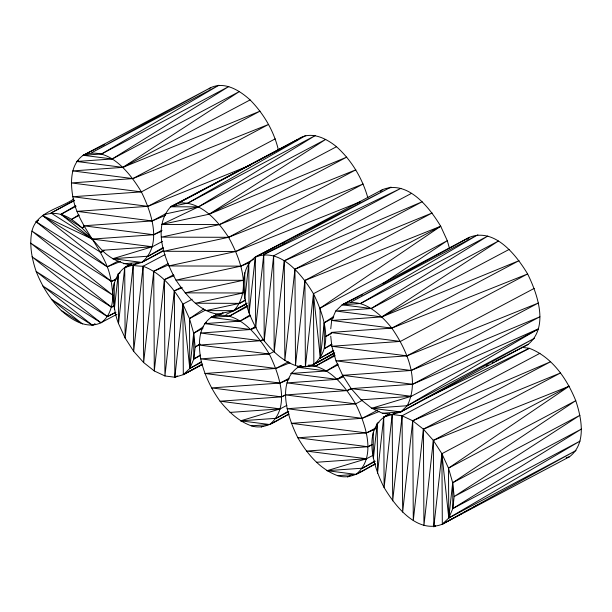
<?xml version="1.0" encoding="UTF-8"?>
<svg xmlns="http://www.w3.org/2000/svg" width="612" height="612" viewBox="0 0 612 612"><rect width="100%" height="100%" fill="white"/><g stroke="black" fill="none" stroke-linecap="round" stroke-linejoin="round"><path stroke-width="0.92" d="M367.843 197.806C362.335 178.306 351.617 160.283 336.493 146.719C326.097 138.174 310.414 130.417 297.899 139.299L170.649 206.78C152.09 227.435 164.444 259.052 175.973 280.135C186.331 295.512 200.507 313 220.335 314.423M226.035 314.438L233.922 310.651C252.488 289.996 240.133 258.386 228.582 237.303C217.467 220.419 200.82 200.996 178.536 203L170.649 206.78L198.51 206.848L325.752 139.375L209.243 214.185L161.744 224.451L198.51 206.848L315.287 135.558L188.037 203.023L170.649 206.78L181.772 201.272M449.384 247.998L447.296 240.692L440.701 226.256L313.443 293.722L313.857 364.239C334.993 346.981 323.465 314.055 313.443 293.722C302.121 274.857 280.51 247.11 255.288 257.101C242.199 266.365 242.49 284.358 244.907 298.572C248.296 313.887 255.082 328.2 264.231 340.899C272.631 351.349 282.637 360.958 295.497 365.525C309.794 370.176 321.958 359.152 334.083 353.514M330.755 328.766L331.666 320.443L335.72 311.011L342.185 304.807L469.442 237.318C494.695 227.366 516.26 255.089 527.628 273.954C537.642 294.296 549.14 327.19 528.026 344.464L400.784 411.93L392.307 414.5L394.855 413.192M378.927 422.387L377.244 423.282L377.528 473.145L383.724 417.07L389.668 414.003C360.805 426.786 373.243 466.352 384.122 487.58C395.459 506.453 417.07 534.177 442.315 524.201L448.78 517.997L452.834 508.564L454.15 496.539L452.689 482.746L448.497 468.134L441.902 453.699L433.334 440.395L423.382 429.173L412.725 420.781L402.092 415.77L382.408 413.238L371.775 408.242L361.118 399.827L351.166 388.605L342.598 375.309L336.003 360.873L331.811 346.254L330.74 336.141M131.465 263.956C118.468 268.477 112.486 282.186 112.868 295.206C112.593 305.51 109.992 316.656 100.934 322.776C86.667 329.486 71.627 319.977 61.238 310.483C50.192 299.413 41.876 285.995 36.177 271.476C31.801 258.524 29.154 244.693 31.946 231.099C36.575 211.752 59.586 208.83 73.715 198.992M131.511 264.032L124.726 267.536L118.521 323.61L125.131 338.053L133.684 351.342L143.652 362.556L154.3 370.964L164.942 375.959L174.841 377.229L183.309 374.666L202.687 364.385M163.702 250.782L141.793 262.403L133.202 264.973L125.131 338.053L124.726 267.536L130.677 264.514M165.011 254.623L143.101 266.243L133.684 351.342L133.202 264.973L136.629 263.321M177.365 375.89L174.841 377.229L182.896 304.164C173.617 288.145 160.948 272.807 143.101 266.243C127.847 265.968 112.945 261.485 102.112 250.293C87.042 234.059 68.529 205.387 42.534 215.523L107.291 266.824C114.513 285.077 111.239 305.365 118.521 323.61L118.238 273.748L119.921 272.853M201.585 362.212L189.789 368.47L182.896 304.164L183.309 374.666L189.789 368.47L193.683 333.211L189.498 318.6L182.896 304.164L192.168 299.245M201.279 361.738L189.789 368.47L193.828 359.022L195.159 347.012L193.683 333.211L203.215 326.854M333.823 350.89L320.344 358.043L320.061 308.18L440.701 226.256C429.364 207.376 407.753 179.637 382.508 189.636L255.288 257.101L249.069 313.168L248.786 263.305L244.907 298.572L244.754 272.745M273.648 255.801L264.231 340.899L263.749 254.538L391.007 187.065L255.288 257.101L255.686 327.611L263.749 254.538L400.898 188.335L273.648 255.801L274.199 352.114L284.282 260.811L411.532 193.346M333.471 350.355L320.344 358.043L324.238 322.769L333.762 316.419M377.244 423.282L373.351 458.518L373.205 432.707M462.381 513.231L442.315 524.201L576.037 450.524L448.78 517.997L448.497 468.134L569.152 386.226L441.902 453.699L442.315 524.201L569.565 456.728C586.656 443.501 581.683 418.44 575.754 400.661C566.88 378.813 552.192 357.018 529.342 348.297L402.092 415.77L392.69 500.876L392.193 414.5L394.763 413.261M452.834 508.564L581.4 429.066L454.15 496.539L579.931 415.288L452.689 482.746L452.834 508.564L580.084 441.076L448.78 517.997L452.689 482.746L575.754 400.661L448.497 468.134M300.821 365.471C275.033 380.098 287.495 417.024 297.86 437.771C307.14 453.783 319.816 469.136 337.671 475.685C351.632 480.259 363.589 469.71 375.416 464.11M251.31 425.822L269.67 424.521C290.799 407.255 279.279 374.353 269.257 354.019C257.943 335.139 236.316 307.431 211.086 317.399C198.028 326.678 198.296 344.64 200.721 358.854C204.11 374.177 210.895 388.498 220.045 401.204C228.437 411.654 238.466 421.232 251.31 425.822C265.271 430.397 277.228 419.847 289.055 414.248M337.671 475.685L356.031 474.384C377.16 457.118 365.639 424.215 355.626 403.882C345.183 386.539 330.296 367.093 308.632 365.043M123.402 263.703L141.793 262.403C162.914 244.907 151.416 212.418 141.372 191.893C130.058 173.005 108.416 145.296 83.194 155.28C70.128 164.552 70.426 182.521 72.82 196.727C77.211 223.334 97.836 242.383 107.291 266.824L120.518 261.5M538.545 328.828L411.31 396.293L371.775 408.242L407.255 405.725C420.054 380.029 406.896 349.873 391.81 328.124C380.412 313.902 361.814 296.369 342.185 304.807L371.201 308.509L498.436 241.029L381.857 316.901L331.666 320.443L391.81 328.124L527.628 273.954L400.378 341.427L331.811 346.254L406.972 355.863L538.399 303.017L411.149 370.482L342.598 375.309L412.626 384.267L538.545 328.828L407.255 405.725L400.784 411.93L382.408 413.238M296.751 140.76L297.899 139.299L178.536 203L305.786 135.527L188.037 203.023M209.136 89.031L210.436 87.784C224.658 80.998 239.705 90.461 250.101 99.917C263.688 113.687 273.885 130.945 278.353 149.825M380.572 191.495L382.508 189.636M467.492 239.193L469.442 237.318L350.653 302.236L477.903 234.771L360.552 303.506L342.185 304.807L359.198 296.177M103.068 250.759L100.712 252.366L42.534 215.523L92.16 239.07L152.319 246.766L162.425 241.403M189.789 368.47L189.498 318.6L203.689 308.961M382.99 283.586L447.296 240.692L320.061 308.18M250.293 165.186L147.982 206.336L72.82 196.727L141.372 191.893L268.622 124.42L132.819 178.597L72.675 170.916L122.867 167.374L239.445 91.502L112.203 158.982L76.714 161.476L78.397 160.581M75.697 205.663L60.925 214.322L82.237 227.817L84.632 226.256M264.262 339.316L260.712 340.731L200.568 333.035L250.759 329.508L255.548 326.387M351.51 388.819L347.073 390.594L286.929 382.89L337.12 379.371L343.508 375.21M199.963 343.906L195.159 347.012L200.216 344.327M332.117 332.431L325.706 336.569L331.605 333.441M78.864 214.843L71.573 219.371L79.155 215.347M249.811 315.073L240.095 321.116L204.599 323.61L206.29 322.715M337.793 363.926L326.456 370.971L290.968 373.465L292.651 372.578M202.955 328.3L193.683 333.211L193.828 359.022L200.3 355.029M333.502 317.858L324.238 322.769L324.391 348.595L331.666 344.097M245.397 299.926L239.659 303.353L206.06 310.605L233.922 310.651L246.56 303.95M101.561 153.979L218.912 85.244L91.662 152.709L210.436 87.784L83.194 155.28L112.203 158.982L228.812 86.514L101.561 153.979L83.194 155.28L104.453 144.493M102.112 250.293L152.319 246.766L112.776 258.708L148.265 256.198L163.037 247.546M216.985 314.27L211.086 317.399L229.462 316.106L247.516 305.526M300.852 365.532L297.447 367.254L315.823 365.961L334.703 354.906M286.929 405.312L280.189 408.885L240.661 420.819L276.157 418.325L287.64 411.601M373.297 455.175L366.55 458.748L327.022 470.682L362.518 468.188L374.827 460.981M247.217 303.17L233.922 310.651L216.533 314.407M163.526 250.43L141.793 262.403L112.776 258.708M202.526 364.071L183.309 374.666L201.708 364.607M334.749 352.726L313.857 364.239L333.93 353.269M288.895 413.934L269.67 424.521L240.661 420.819M375.255 463.797L356.031 474.384L327.022 470.682M161.499 231.275L153.635 234.74L92.16 239.07L51.033 213.022L74.45 200.208M222.913 313.007L219.563 314.836L222.936 313.046M464.057 512.313L471.584 508.205M473.26 507.287L478.27 504.548M78.435 160.665L76.714 161.476L122.867 167.374L250.101 99.917M51.033 213.022L74.626 200.507M76.095 206.275L60.925 214.322L92.16 239.07M82.237 227.817L84.762 226.478M275.224 138.855L147.982 206.336L77.013 211.347L152.143 220.947L165.37 215.432M165.63 213.802L152.143 220.947L83.607 225.782L153.635 234.74L162.058 230.273M104.078 250.576L100.712 252.366L103.367 251.31M118.246 261.018L107.291 266.824L36.024 221.705L38.533 220.32L36.024 221.705L111.43 281.436L115.836 279.6M336.493 146.719L209.243 214.185L346.744 157.116L219.509 224.581L161.323 237.135L228.582 237.303L363.13 184.005L235.872 251.471L168.683 265.952L240.891 266.136L249.704 262.51M148.265 256.198L163.435 248.151M116.487 278.758L111.43 281.436L31.946 231.099L112.868 295.206L30.6 243.094L111.529 307.193L114.107 305.977M168.055 263.657L153.734 271.254L143.652 362.556L143.101 266.243M114.054 305.855L111.529 307.193L32.046 256.856L107.437 316.603L115.936 312.288M173.663 274.734L164.391 279.646L154.3 370.964L153.734 271.254L168.667 264.858M115.018 312.579L107.437 316.603L36.177 271.476L100.934 322.776L116.946 314.285M181.083 287.296L174.344 290.868L164.942 375.959L164.391 279.646L174.068 275.683M253.529 259.434L240.891 266.136L175.973 280.135L243.255 280.304L185.061 292.857L242.826 292.987L244.509 292.092M189.498 318.6L205.51 310.108M245.557 300.224L239.659 303.353L195.327 303.231L242.826 292.987M229.462 316.106L247.156 306.719M250.209 315.754L240.095 321.116L211.086 317.399L216.189 314.805M193.828 359.022L200.568 355.45M206.32 322.792L204.599 323.61L250.759 329.508L255.808 326.831M263.237 339.392L260.712 340.731L199.237 345.061L269.257 354.019L273.472 351.785M360.552 303.506L487.802 236.041L371.201 308.509L335.72 311.011L381.857 316.901L519.045 260.666L391.81 328.124L331.299 332.4M288.497 361.753L275.859 368.455L204.882 373.473L280.051 383.074L288.864 379.394M381.857 316.901L509.092 249.444M324.391 348.595L331.972 344.571M289.315 378.162L280.051 383.074L211.5 387.916L281.52 396.874L285.896 394.947M315.823 365.961L335.208 355.687M338.26 364.721L326.456 370.971L297.447 367.254L301.685 365.976M285.735 394.641L281.52 396.874L220.045 401.204L280.189 408.885L230.013 412.419M290.968 373.465L337.12 379.371L343.86 375.799M276.157 418.325L288.795 411.624M534.222 288.39L406.972 355.863L336.003 360.873L411.149 370.482L539.876 316.794L412.626 384.267L351.166 388.605L411.31 396.293L361.118 399.827M351.288 388.36L347.073 390.594L285.597 394.924L355.626 403.882L362.365 400.309M377.39 410.277L362.22 418.317L291.251 423.328L366.412 432.936L375.225 429.257M407.255 405.725L534.506 338.252L400.784 411.93L371.775 408.242M375.684 428.017L366.412 432.936L297.86 437.771L367.881 446.729L372.257 444.809M539.975 353.292L412.725 420.781L402.658 512.091L402.092 415.77M372.096 444.496L367.881 446.729L306.413 451.067L366.55 458.748L316.381 462.282M362.518 468.188L375.156 461.486M232.79 310.873L240.394 306.864M242.084 305.977L246.307 303.751M261.202 427.092L262.9 426.212M486.464 365.915L488.154 365.043M492.4 362.847L494.098 361.975M495.789 361.103L505.971 355.847M507.669 354.975L528.026 344.464M255.288 257.101L274.842 247.179M282.499 243.293L284.197 242.436M360.896 295.313L362.602 294.456M383.724 417.07L392.193 414.5L384.122 487.58L383.724 417.07L388.827 414.477M425.623 398.366L529.342 348.297L521.248 347.264M119.96 272.937L118.238 273.748L114.36 308.991L114.199 283.172M122.867 167.374L260.054 111.139L132.819 178.597L71.344 182.934L141.372 191.893M250.759 329.508L256.03 327.344M337.12 379.371L343.278 376.847M289.973 362.786L275.859 368.455L200.721 358.854L269.257 354.019M378.981 411.578L362.22 418.317L287.082 408.717L355.626 403.882M360.147 201.853L235.872 251.471L163.687 251.28L228.582 237.303L355.832 169.838L219.509 224.581L161.744 224.451M182.33 287.686L174.344 290.868L174.841 377.229M440.701 226.256L304.898 280.449L295.497 365.525L294.946 269.211L422.196 201.738L284.282 260.811L284.848 360.537L294.946 269.211L432.149 212.976L304.898 280.449L305.388 366.787L313.443 293.722L320.344 358.043M569.152 386.226L433.334 440.395L423.948 525.501L423.382 429.173L550.632 361.707L412.725 420.781L413.291 520.491L423.382 429.173L560.584 372.93L433.334 440.395L433.832 526.756L435.514 525.861L433.832 526.756L441.902 453.699L448.78 517.997M124.726 267.536L133.202 264.973M566.169 457.753L569.565 456.728M164.919 214.085L198.51 206.848M331.299 332.591L400.378 341.427M100.934 322.776L42.748 285.926L92.443 325.278L94.99 323.962L92.443 325.278L51.301 299.23L82.528 323.97L61.238 310.483M350.095 475.616L347.57 476.955L350.11 475.639"/></g></svg>
